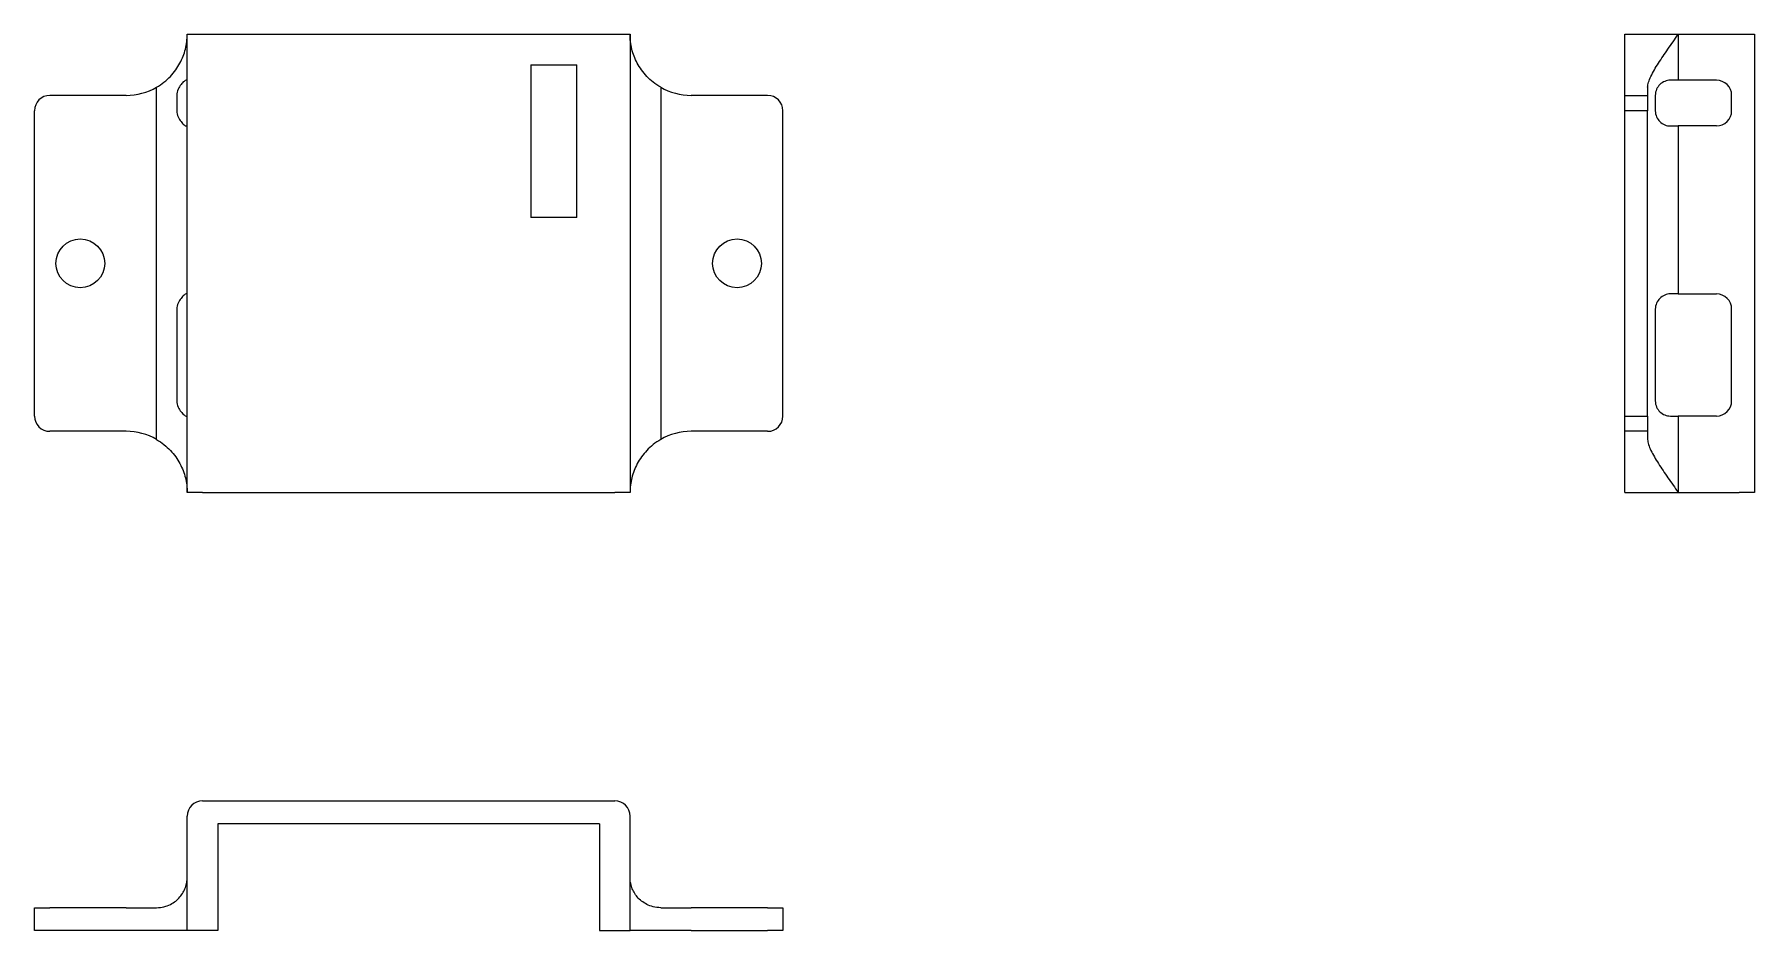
# Model space of a CAD drawing. Header units: millimetres. Extents: x 110 to 222, y 118 to 177.
import ezdxf

# ---------------------------------------------------------------- set-up
doc = ezdxf.new("R2010")
doc.units = ezdxf.units.MM

msp = doc.modelspace()

# ---------------------------------------------------------------- linework, layer by layer
at = {"color": 7, "linetype": 'Continuous', "lineweight": 25}
for p, q in [((119.67, 146.87), (119.67, 176.87)), ((119.67, 176.87), (120.67, 176.87)), ((120.67, 176.87), (147.67, 176.87)), ((147.67, 176.87), (148.67, 176.87)), ((148.67, 176.87), (148.67, 146.87)), ((213.79, 176.87), (217.29, 176.87)), ((213.79, 172.87), (213.79, 176.87)), ((217.29, 176.87), (217.29, 173.87)), ((217.29, 176.87), (221.29, 176.87)), ((221.29, 176.87), (222.29, 176.87)), ((222.29, 176.87), (222.29, 146.87)), ((142.17, 174.87), (142.17, 164.87)), ((142.17, 174.87), (145.17, 174.87)), ((145.17, 164.87), (145.17, 174.87)), ((119.67, 173.87), (119.6, 173.87)), ((217.29, 173.87), (216.79, 173.87)), ((219.79, 173.87), (217.29, 173.87)), ((115.67, 172.87), (110.67, 172.87)), ((117.67, 150.33), (117.67, 173.4)), ((118.99, 172.87), (118.99, 171.87)), ((150.67, 173.4), (150.67, 150.33)), ((157.67, 172.87), (152.67, 172.87)), ((213.79, 172.87), (215.29, 172.87)), ((213.79, 171.87), (213.79, 172.87)), ((215.29, 173.4), (215.29, 172.87)), ((215.29, 172.87), (215.29, 171.87)), ((215.79, 172.87), (215.79, 171.87)), ((220.79, 171.87), (220.79, 172.87)), ((109.67, 151.87), (109.67, 171.87)), ((158.67, 151.87), (158.67, 171.87)), ((215.29, 171.87), (213.79, 171.87)), ((213.79, 151.87), (213.79, 171.87)), ((215.29, 151.87), (215.29, 171.87)), ((119.6, 170.87), (119.67, 170.87)), ((216.79, 170.87), (217.29, 170.87)), ((217.29, 170.87), (217.29, 159.87)), ((219.79, 170.87), (217.29, 170.87)), ((145.17, 164.87), (142.17, 164.87)), ((118.99, 158.87), (118.99, 152.87)), ((119.67, 159.87), (119.6, 159.87)), ((215.79, 158.87), (215.79, 152.87)), ((217.29, 159.87), (216.79, 159.87)), ((217.29, 159.87), (219.79, 159.87)), ((220.79, 152.87), (220.79, 158.87)), ((119.6, 151.87), (119.67, 151.87)), ((213.79, 151.87), (215.29, 151.87)), ((213.79, 150.87), (213.79, 151.87)), ((215.29, 151.87), (215.29, 150.87)), ((216.79, 151.87), (217.29, 151.87)), ((217.29, 151.87), (217.29, 146.87)), ((219.79, 151.87), (217.29, 151.87)), ((115.67, 150.87), (110.67, 150.87)), ((157.67, 150.87), (152.67, 150.87)), ((215.29, 150.87), (213.79, 150.87)), ((213.79, 146.87), (213.79, 150.87)), ((215.29, 150.87), (215.29, 150.33)), ((120.67, 146.87), (119.67, 146.87)), ((120.67, 146.87), (147.67, 146.87)), ((148.67, 146.87), (147.67, 146.87)), ((213.79, 146.87), (217.29, 146.87)), ((217.29, 146.87), (221.29, 146.87)), ((222.29, 146.87), (221.29, 146.87)), ((120.67, 126.67), (147.67, 126.67)), ((119.67, 121.67), (119.67, 125.67)), ((146.67, 125.17), (121.67, 125.17)), ((121.67, 125.17), (121.67, 118.17)), ((146.67, 125.17), (146.67, 118.17)), ((148.67, 121.67), (148.67, 125.67)), ((119.67, 118.17), (119.67, 121.67)), ((148.67, 118.17), (148.67, 121.67)), ((109.67, 118.17), (109.67, 119.67)), ((109.67, 119.67), (110.67, 119.67)), ((115.67, 119.67), (110.67, 119.67)), ((115.67, 119.67), (117.67, 119.67)), ((150.67, 119.67), (152.67, 119.67)), ((157.67, 119.67), (152.67, 119.67)), ((157.67, 119.67), (158.67, 119.67)), ((158.67, 119.67), (158.67, 118.17)), ((110.67, 118.17), (109.67, 118.17)), ((115.67, 118.17), (110.67, 118.17)), ((119.67, 118.17), (115.67, 118.17)), ((121.67, 118.17), (119.67, 118.17)), ((146.67, 118.17), (148.67, 118.17)), ((152.67, 118.17), (148.67, 118.17)), ((152.67, 118.17), (157.67, 118.17)), ((158.67, 118.17), (157.67, 118.17))]:
    msp.add_line(p, q, dxfattribs=at)
for centre in [(112.67, 161.87), (155.67, 161.87)]:
    msp.add_circle(centre, 1.6, dxfattribs=at)
for centre, radius, start, end in [((219.79, 172.87), 1, 0, 90), ((110.67, 171.87), 1, 90, 180), ((115.67, 176.87), 4, 270, 300), ((152.67, 176.87), 4, 240, 270), ((157.67, 171.87), 1, 0, 90), ((219.79, 171.87), 1, 270, 0), ((219.79, 158.87), 1, 0, 90), ((219.79, 152.87), 1, 270, 0), ((110.67, 151.87), 1, 180, 270), ((157.67, 151.87), 1, 270, 0), ((115.67, 146.87), 4, 60, 90), ((152.67, 146.87), 4, 90, 120), ((120.67, 125.67), 1, 90, 180), ((147.67, 125.67), 1, 0, 90)]:
    msp.add_arc(centre, radius, start, end, dxfattribs=at)
for points, knots in [([(117.67, 173.4), (117.84, 173.5), (118, 173.61), (118.3, 173.85), (118.44, 173.98), (118.7, 174.25), (118.81, 174.39), (119.02, 174.68), (119.11, 174.83), (119.35, 175.28), (119.47, 175.59), (119.59, 176.06), (119.62, 176.22), (119.66, 176.54), (119.67, 176.71), (119.67, 176.87)], [0, 0, 0, 0, 0.125, 0.125, 0.25, 0.25, 0.375, 0.375, 0.5, 0.5, 0.75, 0.75, 0.875, 0.875, 1, 1, 1, 1]), ([(150.67, 173.4), (150.49, 173.5), (150.33, 173.61), (150.03, 173.85), (149.89, 173.98), (149.63, 174.25), (149.52, 174.39), (149.31, 174.68), (149.22, 174.83), (148.98, 175.28), (148.86, 175.59), (148.74, 176.06), (148.71, 176.22), (148.67, 176.54), (148.67, 176.71), (148.67, 176.87)], [0, 0, 0, 0, 0.125, 0.125, 0.25, 0.25, 0.375, 0.375, 0.5, 0.5, 0.75, 0.75, 0.875, 0.875, 1, 1, 1, 1]), ([(215.29, 173.4), (215.29, 173.5), (215.31, 173.61), (215.39, 173.85), (215.44, 173.98), (215.57, 174.25), (215.65, 174.39), (215.81, 174.68), (215.9, 174.83), (216.19, 175.28), (216.4, 175.59), (216.73, 176.06), (216.84, 176.22), (217.07, 176.54), (217.18, 176.71), (217.29, 176.87)], [0, 0, 0, 0, 0.125, 0.125, 0.25, 0.25, 0.375, 0.375, 0.5, 0.5, 0.75, 0.75, 0.875, 0.875, 1, 1, 1, 1]), ([(119.6, 173.87), (119.57, 173.87), (119.52, 173.84), (119.4, 173.74), (119.33, 173.67), (119.2, 173.49), (119.13, 173.39), (119.03, 173.15), (118.99, 173.01), (118.99, 172.87)], [0, 0, 0, 0, 0.25, 0.25, 0.5, 0.5, 0.75, 0.75, 1, 1, 1, 1]), ([(216.79, 173.87), (216.65, 173.87), (216.52, 173.84), (216.29, 173.74), (216.18, 173.67), (216, 173.49), (215.93, 173.39), (215.82, 173.15), (215.79, 173.01), (215.79, 172.87)], [0, 0, 0, 0, 0.25, 0.25, 0.5, 0.5, 0.75, 0.75, 1, 1, 1, 1]), ([(118.99, 171.87), (118.99, 171.72), (119.02, 171.58), (119.13, 171.34), (119.2, 171.24), (119.33, 171.07), (119.4, 170.99), (119.52, 170.89), (119.57, 170.87), (119.6, 170.87)], [0, 0, 0, 0, 0.25, 0.25, 0.5, 0.5, 0.75, 0.75, 1, 1, 1, 1]), ([(215.79, 171.87), (215.79, 171.72), (215.82, 171.58), (215.93, 171.34), (216, 171.24), (216.18, 171.07), (216.29, 170.99), (216.52, 170.89), (216.65, 170.87), (216.79, 170.87)], [0, 0, 0, 0, 0.25, 0.25, 0.5, 0.5, 0.75, 0.75, 1, 1, 1, 1]), ([(119.6, 159.87), (119.57, 159.87), (119.52, 159.84), (119.4, 159.74), (119.33, 159.67), (119.2, 159.49), (119.13, 159.39), (119.03, 159.15), (118.99, 159.01), (118.99, 158.87)], [0, 0, 0, 0, 0.25, 0.25, 0.5, 0.5, 0.75, 0.75, 1, 1, 1, 1]), ([(216.79, 159.87), (216.65, 159.87), (216.52, 159.84), (216.29, 159.74), (216.18, 159.67), (216, 159.49), (215.93, 159.39), (215.82, 159.15), (215.79, 159.01), (215.79, 158.87)], [0, 0, 0, 0, 0.25, 0.25, 0.5, 0.5, 0.75, 0.75, 1, 1, 1, 1]), ([(118.99, 152.87), (118.99, 152.72), (119.02, 152.58), (119.13, 152.34), (119.2, 152.24), (119.33, 152.07), (119.4, 151.99), (119.52, 151.89), (119.57, 151.87), (119.6, 151.87)], [0, 0, 0, 0, 0.25, 0.25, 0.5, 0.5, 0.75, 0.75, 1, 1, 1, 1]), ([(215.79, 152.87), (215.79, 152.72), (215.82, 152.58), (215.93, 152.34), (216, 152.24), (216.18, 152.07), (216.29, 151.99), (216.52, 151.89), (216.65, 151.87), (216.79, 151.87)], [0, 0, 0, 0, 0.25, 0.25, 0.5, 0.5, 0.75, 0.75, 1, 1, 1, 1]), ([(117.67, 150.33), (117.84, 150.23), (118, 150.12), (118.3, 149.88), (118.44, 149.75), (118.7, 149.48), (118.81, 149.34), (119.02, 149.05), (119.11, 148.91), (119.35, 148.45), (119.47, 148.14), (119.59, 147.67), (119.62, 147.51), (119.66, 147.19), (119.67, 147.03), (119.67, 146.87)], [0, 0, 0, 0, 0.125, 0.125, 0.25, 0.25, 0.375, 0.375, 0.5, 0.5, 0.75, 0.75, 0.875, 0.875, 1, 1, 1, 1]), ([(150.67, 150.33), (150.49, 150.23), (150.33, 150.12), (150.03, 149.88), (149.89, 149.75), (149.63, 149.48), (149.52, 149.34), (149.31, 149.05), (149.22, 148.91), (148.98, 148.45), (148.86, 148.14), (148.74, 147.67), (148.71, 147.51), (148.67, 147.19), (148.67, 147.03), (148.67, 146.87)], [0, 0, 0, 0, 0.125, 0.125, 0.25, 0.25, 0.375, 0.375, 0.5, 0.5, 0.75, 0.75, 0.875, 0.875, 1, 1, 1, 1]), ([(215.29, 150.33), (215.29, 150.23), (215.31, 150.12), (215.39, 149.88), (215.44, 149.75), (215.57, 149.48), (215.65, 149.34), (215.81, 149.05), (215.9, 148.91), (216.19, 148.45), (216.4, 148.14), (216.73, 147.67), (216.84, 147.51), (217.07, 147.19), (217.18, 147.03), (217.29, 146.87)], [0, 0, 0, 0, 0.125, 0.125, 0.25, 0.25, 0.375, 0.375, 0.5, 0.5, 0.75, 0.75, 0.875, 0.875, 1, 1, 1, 1]), ([(117.67, 119.67), (117.84, 119.67), (118, 119.69), (118.3, 119.77), (118.44, 119.82), (118.7, 119.95), (118.81, 120.03), (119.02, 120.19), (119.11, 120.28), (119.35, 120.57), (119.47, 120.78), (119.59, 121.11), (119.62, 121.22), (119.66, 121.44), (119.67, 121.56), (119.67, 121.67)], [0, 0, 0, 0, 0.125, 0.125, 0.25, 0.25, 0.375, 0.375, 0.5, 0.5, 0.75, 0.75, 0.875, 0.875, 1, 1, 1, 1]), ([(150.67, 119.67), (150.49, 119.67), (150.33, 119.69), (150.03, 119.77), (149.89, 119.82), (149.63, 119.95), (149.52, 120.03), (149.31, 120.19), (149.22, 120.28), (148.98, 120.57), (148.86, 120.78), (148.74, 121.11), (148.71, 121.22), (148.67, 121.44), (148.67, 121.56), (148.67, 121.67)], [0, 0, 0, 0, 0.125, 0.125, 0.25, 0.25, 0.375, 0.375, 0.5, 0.5, 0.75, 0.75, 0.875, 0.875, 1, 1, 1, 1])]:
    msp.add_open_spline(points, degree=3, knots=knots, dxfattribs=at)

doc.saveas('drawing.dxf')
